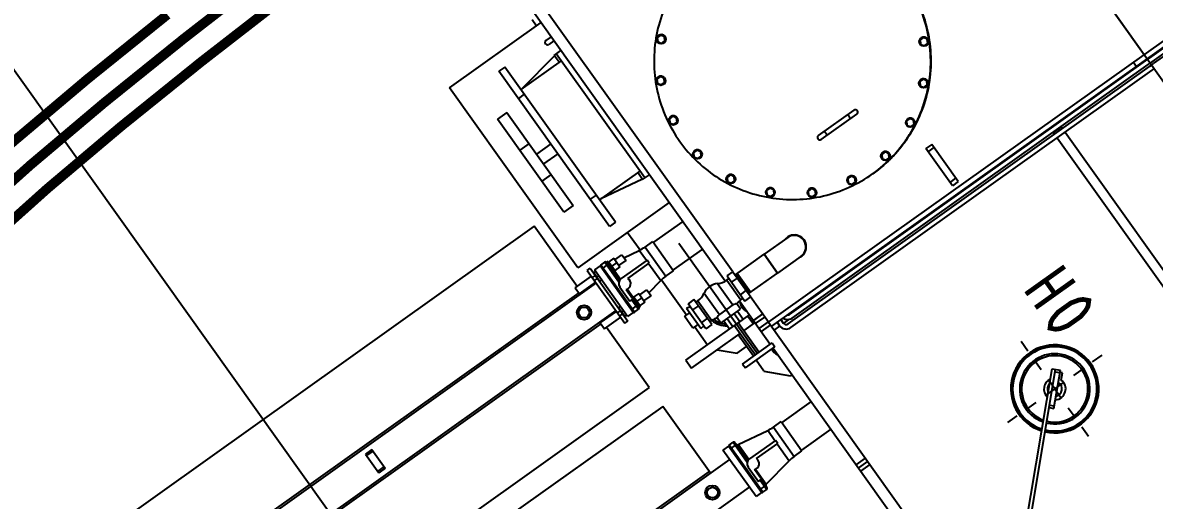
# Model space of a CAD drawing. Header units: feet. Extents: x 2321988 to 2329858, y 6722724 to 6730499.
# Drawn here: x 2326087.82 to 2326097.56, y 6726884.22 to 6726888.33 of the extents above; entities that cross this region are included whole.
import ezdxf

# ---------------------------------------------------------------- set-up
doc = ezdxf.new("R2010")
doc.units = ezdxf.units.FT
doc.header["$MEASUREMENT"] = 0
doc.header["$PDSIZE"] = 5
doc.linetypes.add('Midpoint Site Plan$0$CENTER', pattern=[2, 1.25, -0.25, 0.25, -0.25])
doc.layers.add('BESS Dimensions', color=3, linetype='Continuous')
doc.layers.add('C-BESS-EQUIPMENT', color=255, linetype='Continuous')
doc.styles.add('TG_DIMS', font='arial.ttf')
doc.dimstyles.new('TG-PROPOSED-ANNO', dxfattribs={"dimtxt": 0.1, "dimasz": 0.1, "dimexe": 0.05, "dimexo": 0.05, "dimgap": 0.02, "dimtad": 0, "dimtih": 1, "dimtoh": 1, "dimdsep": 46, "dimtxsty": 'TG_DIMS', "dimcen": 0, "dimclrd": 256, "dimclre": 256, "dimclrt": 256, "dimaunit": 1, "dimadec": 6, "dimazin": 2, "dimtfac": 1, "dimtofl": 0, "dimtmove": 1, "dimatfit": 3, "dimfxl": 1, "dimtolj": 1, "dimtzin": 0, "dimarcsym": 0})

# ---------------------------------------------------------------- blocks, each defined once
blk = doc.blocks.new('Midpoint Site Plan$0$A$Cc1a3344c')
at = {"linetype": 'Continuous'}
for p, q in [((2534.7, 1039.3), (2534.7, -1210)), ((2537, 6.2), (2537, 1039.3)), ((2549, 6.4), (2549, 1039.3)), ((2555, 6.6), (2555, 1039.3)), ((2522, -1210), (2522, 1027.4)), ((2522, 0), (-760.5, 0)), ((2537.2, 0), (2537, 6.2)), ((2537, -6.2), (2537.2, 0)), ((2549.2, 0.4), (2549, 6.4)), ((2555.2, 0), (2555, 5.7)), ((2555, -5.7), (2555.2, 0)), ((2537, -1153), (2537, -6.2)), ((2549, -6.4), (2549.2, -0.4)), ((2549, -1153), (2549, -6.4)), ((2555, -1171), (2555, -6.6)), ((2567, -6.1), (2567.2, -0.4)), ((2567, -1171), (2567, -6.7)), ((2534.7, -35), (2522, -35)), ((2534.7, -287.3), (2537, -287.3)), ((2549, -287.3), (2555, -287.3)), ((2549.7, -287.3), (2549.7, -312.7)), ((2567, -287.3), (3574.7, -287.3)), ((2537, -312.7), (2534.7, -312.7)), ((2549, -312.7), (2555, -312.7)), ((2567, -312.7), (3574.7, -312.7)), ((2158.4, -439.8), (2148.9, -445.3)), ((2158.4, -440), (2148.9, -445.4)), ((2148.9, -445.3), (2148.9, -456.4)), ((2167.9, -445.3), (2158.4, -439.8)), ((2158.4, -439.8), (2158.4, -440)), ((2167.9, -445.4), (2158.4, -440)), ((2167.9, -456.4), (2167.9, -445.3)), ((2148.9, -456.4), (2158.4, -461.9)), ((2158.4, -461.9), (2167.9, -456.4)), ((2246.8, -504), (2237.3, -509.5)), ((2246.8, -504.1), (2237.3, -509.6)), ((2256.3, -509.5), (2246.8, -504)), ((2246.8, -504), (2246.8, -504.1)), ((2256.3, -509.6), (2246.8, -504.1)), ((2237.3, -509.5), (2237.3, -520.6)), ((2237.3, -520.6), (2246.8, -526.1)), ((2246.8, -526.1), (2256.3, -520.6)), ((2256.3, -520.6), (2256.3, -509.5)), ((2311, -592.3), (2301.5, -597.8)), ((2311, -592.5), (2301.5, -597.9)), ((2320.5, -597.8), (2311, -592.3)), ((2311, -592.3), (2311, -592.5)), ((2320.5, -597.9), (2311, -592.5)), ((2510, -590.5), (2390, -590.5)), ((2390, -590.5), (2390, -609.5)), ((2400.6, -609.5), (2400.6, -590.5)), ((2499.4, -609.5), (2499.4, -590.5)), ((2510, -590.5), (2510, -609.5)), ((2301.5, -597.8), (2301.5, -608.9)), ((2301.5, -608.9), (2311, -614.4)), ((2311, -614.4), (2320.5, -608.9)), ((2320.5, -608.9), (2320.5, -597.8)), ((2510, -609.5), (2390, -609.5)), ((3052.9, -675.3), (3068.6, -659.6)), ((3547.9, -1170.3), (3052.9, -675.3)), ((3554.6, -1163.5), (3059.6, -668.6)), ((3064.1, -673.1), (3073.1, -664.1)), ((3140.4, -731.4), (3068.6, -659.6)), ((3077.4, -659.4), (3072.9, -663.9)), ((3090.9, -672.9), (3077.4, -659.4)), ((2198.6, -819.2), (2198.6, -704.5)), ((2211.3, -819.2), (2211.3, -704.5)), ((2344.7, -696.1), (2335.2, -701.6)), ((2344.7, -696.3), (2335.2, -701.8)), ((2335.2, -701.6), (2335.2, -712.7)), ((2354.2, -701.6), (2344.7, -696.1)), ((2344.7, -696.1), (2344.7, -696.3)), ((2354.2, -701.8), (2344.7, -696.3)), ((2354.2, -712.7), (2354.2, -701.6)), ((2335.2, -712.7), (2344.7, -718.2)), ((2344.7, -718.2), (2354.2, -712.7)), ((3126.9, -735.9), (3135.9, -726.9)), ((3131.4, -740.4), (3140.4, -731.4)), ((2363, -761.5), (2363, -761.2)), ((2363, -761.5), (2363, -761.2)), ((2344.7, -805.3), (2335.2, -810.8)), ((2344.7, -805.5), (2335.2, -811)), ((2335.2, -810.8), (2335.2, -821.9)), ((2335.2, -821.9), (2344.7, -827.4)), ((2354.2, -810.8), (2344.7, -805.3)), ((2344.7, -805.3), (2344.7, -805.5)), ((2354.2, -811), (2344.7, -805.5)), ((2344.7, -827.4), (2354.2, -821.9)), ((2354.2, -821.9), (2354.2, -810.8)), ((2311, -909.1), (2301.5, -914.6)), ((2311, -909.3), (2301.5, -914.8)), ((2301.5, -914.6), (2301.5, -925.7)), ((2320.5, -914.6), (2311, -909.1)), ((2311, -909.1), (2311, -909.3)), ((2320.5, -914.8), (2311, -909.3)), ((2320.5, -925.7), (2320.5, -914.6)), ((2301.5, -925.7), (2311, -931.2)), ((2311, -931.2), (2320.5, -925.7)), ((1753.2, -997.5), (1743.7, -1003)), ((1753.2, -997.6), (1743.7, -1003.1)), ((1743.7, -1003), (1743.7, -1014.1)), ((1762.7, -1003), (1753.2, -997.5)), ((1753.2, -997.5), (1753.2, -997.6)), ((1762.7, -1003.1), (1753.2, -997.6)), ((1762.7, -1014.1), (1762.7, -1003)), ((2246.8, -997.5), (2237.3, -1003)), ((2246.8, -997.6), (2237.3, -1003.1)), ((2237.3, -1003), (2237.3, -1014.1)), ((2256.3, -1003), (2246.8, -997.5)), ((2246.8, -997.5), (2246.8, -997.6)), ((2256.3, -1003.1), (2246.8, -997.6)), ((2256.3, -1014.1), (2256.3, -1003)), ((1743.7, -1014.1), (1753.2, -1019.6)), ((1753.2, -1019.6), (1762.7, -1014.1)), ((2237.3, -1014.1), (2246.8, -1019.6)), ((2246.8, -1019.6), (2256.3, -1014.1)), ((2372, -1027.2), (2372, -1028.8)), ((1841.6, -1061.6), (1832.1, -1067.1)), ((1841.6, -1061.8), (1832.1, -1067.3)), ((1832.1, -1067.1), (1832.1, -1078.2)), ((1851.1, -1067.1), (1841.6, -1061.6)), ((1841.6, -1061.6), (1841.6, -1061.8)), ((1851.1, -1067.3), (1841.6, -1061.8)), ((1851.1, -1078.2), (1851.1, -1067.1)), ((2158.4, -1061.6), (2148.9, -1067.1)), ((2158.4, -1061.8), (2148.9, -1067.3)), ((2148.9, -1067.1), (2148.9, -1078.2)), ((2167.9, -1067.1), (2158.4, -1061.6)), ((2158.4, -1061.6), (2158.4, -1061.8)), ((2167.9, -1067.3), (2158.4, -1061.8)), ((2167.9, -1078.2), (2167.9, -1067.1)), ((2369.8, -1040), (2369.8, -1116.2)), ((2430.1, -1040), (2430.7, -1039.4)), ((2430.2, -1040), (2430.2, -1116.2)), ((1832.1, -1078.2), (1841.6, -1083.7)), ((1841.6, -1083.7), (1851.1, -1078.2)), ((1945.4, -1095.4), (1935.9, -1100.9)), ((1945.4, -1095.5), (1935.9, -1101)), ((1954.9, -1100.9), (1945.4, -1095.4)), ((1945.4, -1095.4), (1945.4, -1095.5)), ((1954.9, -1101), (1945.4, -1095.5)), ((2054.6, -1095.4), (2045.1, -1100.9)), ((2054.6, -1095.5), (2045.1, -1101)), ((2064.1, -1100.9), (2054.6, -1095.4)), ((2054.6, -1095.4), (2054.6, -1095.5)), ((2064.1, -1101), (2054.6, -1095.5)), ((2148.9, -1078.2), (2158.4, -1083.7)), ((2158.4, -1083.7), (2167.9, -1078.2)), ((1935.9, -1100.9), (1935.9, -1112)), ((1935.9, -1112), (1945.4, -1117.5)), ((1945.4, -1117.5), (1954.9, -1112)), ((1954.9, -1112), (1954.9, -1100.9)), ((2045.1, -1100.9), (2045.1, -1112)), ((2045.1, -1112), (2054.6, -1117.5)), ((2054.6, -1117.5), (2064.1, -1112)), ((2064.1, -1112), (2064.1, -1100.9)), ((2430.2, -1116.2), (2369.8, -1116.2)), ((2369.8, -1116.2), (2430.2, -1116.2)), ((2369.8, -1207.4), (2369.8, -1116.2)), ((2430.2, -1207.4), (2430.2, -1116.2)), ((2534.7, -1180), (2546, -1180)), ((2542.1, -1168.1), (2543.1, -1167.1)), ((2547.4, -1180), (2547.4, -1160.7)), ((2551.7, -1177.7), (2552.7, -1176.7)), ((2560.1, -1186.1), (2561.1, -1185.1)), ((2359.7, -1210.2), (-1958.5, -1210.2)), ((2359.7, -1209.4), (2440.3, -1209.4)), ((2359.7, -1228.4), (2359.7, -1209.4)), ((2430.2, -1202.8), (2369.8, -1202.8)), ((2430.2, -1207.4), (2369.8, -1207.4)), ((2370.1, -1207.4), (2370.1, -1209.4)), ((2379.8, -1228.4), (2379.8, -1209.4)), ((2420.2, -1228.4), (2420.2, -1209.4)), ((2429.9, -1207.4), (2429.9, -1209.4)), ((2440.3, -1228.4), (2440.3, -1209.4)), ((2522, -1210.2), (2440.3, -1210.2)), ((2494.9, -1210.2), (2494.9, -1240)), ((2495, -1210.2), (2495, -1240)), ((2505, -1240), (2505, -1210.2)), ((2520.4, -1210.2), (2520.4, -1240)), ((2522, -1210), (3144.3, -1210)), ((2530.4, -1210), (2530.4, -1240)), ((2534.7, -1192), (2546, -1192)), ((2547.4, -1210), (2547.4, -1192)), ((2960, -1240), (2960, -1210)), ((2970, -1210), (2970, -1240)), ((2980, -1210), (2980, -1240)), ((2367.9, -1240), (-1958.5, -1240)), ((1535, -1534.5), (1535, -1240)), ((1580.7, -1240), (1580.7, -1256.6)), ((1593.3, -1240), (1593.3, -1256.6)), ((1625, -1261.7), (1625, -1240)), ((2025, -1261.7), (2025, -1240)), ((2115, -1240), (2115, -1534.5)), ((2175.6, -1240), (2175.6, -1334.5)), ((2264.5, -1240), (2264.5, -1334.5)), ((2359.7, -1228.4), (2440.3, -1228.4)), ((2368.2, -1234.8), (2368.2, -1228.4)), ((2368.2, -1234.8), (2431.8, -1234.8)), ((2431.8, -1234.8), (2431.8, -1228.4)), ((2432, -1240), (2571.5, -1240)), ((2477, -1275.3), (2477, -1240)), ((2477, -1244.8), (2502.4, -1244.8)), ((2502.4, -1275.3), (2502.4, -1240)), ((2571.5, -1234), (2584.2, -1234)), ((2571.5, -1329.3), (2571.5, -1234)), ((2584.2, -1329.3), (2584.2, -1234)), ((2584.2, -1240), (3139.7, -1240)), ((2619.5, -1294.5), (2669.5, -1244.5)), ((2669.5, -1240), (2669.5, -1244.5)), ((2756.1, -1240), (2756.1, -1334.5)), ((2845, -1240), (2845, -1334.5)), ((1515, -1254.5), (1535, -1254.5)), ((2025, -1254.9), (1625, -1254.9)), ((1647.2, -1261.7), (1625, -1261.7)), ((1647.2, -1380.5), (1626.2, -1261.7)), ((1647.2, -1254.9), (1647.2, -1384.9)), ((2002.8, -1254.9), (2002.8, -1384.9)), ((2025, -1261.7), (2002.8, -1261.7)), ((2023.8, -1261.7), (2002.8, -1380.5)), ((2361.6, -1259.9), (2430.6, -1259.9)), ((2430.6, -1259.9), (2430.6, -1303.4)), ((2450.8, -1249.9), (2434, -1249.9)), ((2450.8, -1313.4), (2450.8, -1249.9)), ((2450.8, -1259.6), (2476.2, -1259.6)), ((2450.8, -1270.6), (2476.2, -1270.6)), ((2476.2, -1259.6), (2476.2, -1303.6)), ((2476.2, -1275.3), (2571.5, -1275.3)), ((2216.5, -1281.6), (2571.5, -1281.6)), ((2361.6, -1303.4), (2430.6, -1303.4)), ((2450.8, -1292.6), (2476.2, -1292.6)), ((2450.8, -1303.6), (2476.2, -1303.6)), ((2476.2, -1288), (2571.5, -1288)), ((2477, -1294.5), (2476.2, -1294.5)), ((2477, -1444.8), (2477, -1288)), ((2502.4, -1444.8), (2502.4, -1288)), ((2571.5, -1294.5), (2502.4, -1294.5)), ((2540, -1324.5), (2540, -1294.5)), ((2619.5, -1294.5), (2584.2, -1294.5)), ((2172.9, -1334.5), (2267.1, -1334.5)), ((2172.9, -1359.5), (2172.9, -1334.5)), ((2267.1, -1359.5), (2267.1, -1334.5)), ((2440.3, -1334.8), (2359.7, -1334.8)), ((2359.7, -1334.8), (2359.7, -1353.9)), ((2368.2, -1328.5), (2431.8, -1328.5)), ((2368.2, -1334.8), (2368.2, -1328.5)), ((2379.8, -1334.8), (2379.8, -1353.9)), ((2420.2, -1334.8), (2420.2, -1353.9)), ((2431.8, -1334.8), (2431.8, -1328.5)), ((2450.8, -1313.4), (2434, -1313.4)), ((2440.3, -1334.8), (2440.3, -1353.9)), ((2502.4, -1362.1), (2540, -1324.5)), ((2571.5, -1329.3), (2584.2, -1329.3)), ((2753.4, -1334.5), (2847.6, -1334.5)), ((2753.4, -1359.5), (2753.4, -1334.5)), ((2847.6, -1359.5), (2847.6, -1334.5)), ((2172.9, -1359.5), (2267.1, -1359.5)), ((2440.3, -1353.9), (2359.7, -1353.9)), ((2369.2, -1353.9), (2367.9, -1364.5)), ((2432.1, -1364.5), (2367.9, -1364.5)), ((2381, -1364.5), (2381, -1380.4)), ((2419.1, -1364.5), (2419.1, -1380.4)), ((2432.1, -1364.5), (2430.8, -1353.9)), ((2753.4, -1359.5), (2847.6, -1359.5)), ((2075, -1384.9), (1575, -1384.9)), ((1575, -1384.9), (1575, -1403.9)), ((1662.5, -1384.9), (1662.5, -1403.9)), ((1987.5, -1384.9), (1987.5, -1403.9)), ((2075, -1384.9), (2075, -1403.9)), ((2115, -1374.5), (2171.7, -1374.5)), ((2163.6, -1420.8), (2171.4, -1376.9)), ((2204.2, -1376.9), (2171.4, -1376.9)), ((2214.2, -1375.2), (2204.2, -1375.2)), ((2204.2, -1375.2), (2204.2, -1458.5)), ((2214.2, -1443.9), (2214.2, -1375.2)), ((2214.2, -1376.9), (2268.6, -1376.9)), ((2268.3, -1374.5), (2381, -1374.5)), ((2276.4, -1420.8), (2268.6, -1376.9)), ((2419.1, -1380.4), (2381, -1380.4)), ((2419.1, -1374.5), (2477, -1374.5)), ((2737, -1461.4), (2751.9, -1376.9)), ((2784.8, -1376.9), (2751.9, -1376.9)), ((2794.8, -1375.2), (2784.8, -1375.2)), ((2784.8, -1375.2), (2784.8, -1458.5)), ((2794.8, -1443.9), (2794.8, -1375.2)), ((2794.8, -1376.9), (2849.2, -1376.9)), ((2864.1, -1461.4), (2849.2, -1376.9)), ((2075, -1403.9), (1575, -1403.9)), ((1809.1, -1403.9), (1809.1, -1449.5)), ((1840.9, -1403.9), (1840.9, -1449.5)), ((2153.9, -1420.8), (2173, -1420.8)), ((2153.9, -1443.5), (2153.9, -1420.8)), ((2173, -1443.5), (2173, -1420.8)), ((2267, -1420.8), (2286.1, -1420.8)), ((2267, -1443.5), (2267, -1420.8)), ((2286.1, -1443.5), (2286.1, -1420.8)), ((1675, -1449.5), (1975, -1449.5)), ((1675, -1449.5), (1675, -1479.5)), ((1775, -1449.5), (1775, -1479.5)), ((1875, -1449.5), (1875, -1479.5)), ((1975, -1449.5), (1975, -1479.5)), ((2149.4, -1443.5), (2177.4, -1443.5)), ((2149.4, -1443.5), (2149.4, -1459.5)), ((2163.4, -1443.5), (2163.4, -1459.5)), ((2177.4, -1443.5), (2177.4, -1459.5)), ((2262.6, -1443.5), (2290.6, -1443.5)), ((2262.6, -1443.5), (2262.6, -1459.5)), ((2276.6, -1443.5), (2276.6, -1459.5)), ((2290.6, -1443.5), (2290.6, -1459.5)), ((2477, -1444.8), (2502.4, -1444.8)), ((1975, -1479.5), (1675, -1479.5)), ((2144, -1468.5), (2207.8, -1468.5)), ((2144, -1481.5), (2144, -1468.5)), ((2296, -1481.5), (2144, -1481.5)), ((2144.9, -1464.5), (2181.9, -1464.5)), ((2144.9, -1466.4), (2144.9, -1464.5)), ((2295.1, -1484.5), (2144.9, -1484.5)), ((2144.9, -1484.5), (2144.9, -1487.5)), ((2145, -1484.5), (2145, -1502.5)), ((2147, -1465.5), (2205.9, -1465.5)), ((2147.4, -1459.5), (2179.4, -1459.5)), ((2147.4, -1464.5), (2147.4, -1459.5)), ((2154, -1484.5), (2154, -1465.5)), ((2179.4, -1464.5), (2179.4, -1459.5)), ((2204.5, -1461.4), (2179.4, -1461.4)), ((2181.9, -1465.5), (2181.9, -1464.5)), ((2220, -1474.3), (2265.9, -1474.3)), ((2234.6, -1464.5), (2295.1, -1464.5)), ((2235.5, -1461.4), (2260.6, -1461.4)), ((2260.6, -1459.5), (2292.6, -1459.5)), ((2260.6, -1464.5), (2260.6, -1459.5)), ((2265.9, -1474.3), (2265.9, -1464.5)), ((2265.9, -1468.5), (2296, -1468.5)), ((2286, -1465.5), (2293, -1465.5)), ((2286, -1484.5), (2286, -1465.5)), ((2292.6, -1464.5), (2292.6, -1459.5)), ((2295, -1484.5), (2295, -1502.5)), ((2295.1, -1466.4), (2295.1, -1464.5)), ((2295.1, -1484.5), (2295.1, -1487.5)), ((2296, -1481.5), (2296, -1468.5)), ((2724.5, -1468.5), (2788.4, -1468.5)), ((2724.5, -1481.5), (2724.5, -1468.5)), ((2876.5, -1481.5), (2724.5, -1481.5)), ((2875.5, -1484.5), (2725.5, -1484.5)), ((2725.5, -1484.5), (2725.5, -1502.5)), ((2727.5, -1465.5), (2786.4, -1465.5)), ((2734.5, -1484.5), (2734.5, -1465.5)), ((2785.1, -1461.4), (2737, -1461.4)), ((2800.5, -1474.3), (2846.5, -1474.3)), ((2846.5, -1464.5), (2815.1, -1464.5)), ((2816, -1461.4), (2864.1, -1461.4)), ((2846.5, -1474.3), (2846.5, -1464.5)), ((2846.5, -1465.5), (2873.5, -1465.5)), ((2846.5, -1468.5), (2876.5, -1468.5)), ((2866.5, -1484.5), (2866.5, -1465.5)), ((2875.5, -1484.5), (2875.5, -1502.5)), ((2876.5, -1481.5), (2876.5, -1468.5)), ((2135, -1508.8), (2305, -1508.8)), ((2135, -1518.4), (2135, -1508.8)), ((2145, -1487.5), (2144.9, -1487.5)), ((2295, -1502.5), (2145, -1502.5)), ((2149.4, -1508.5), (2149.4, -1502.5)), ((2177.4, -1508.5), (2149.4, -1508.5)), ((2153.9, -1508.8), (2153.9, -1508.5)), ((2158, -1518.4), (2158, -1508.8)), ((2163.4, -1508.5), (2163.4, -1502.5)), ((2168, -1518.4), (2168, -1508.8)), ((2173, -1508.8), (2173, -1508.5)), ((2175.6, -1508.5), (2175.6, -1508.8)), ((2177.4, -1508.5), (2177.4, -1502.5)), ((2262.6, -1508.5), (2262.6, -1502.5)), ((2290.6, -1508.5), (2262.6, -1508.5)), ((2264.5, -1508.5), (2264.5, -1508.8)), ((2267, -1508.8), (2267, -1508.5)), ((2272, -1518.4), (2272, -1508.8)), ((2276.6, -1508.5), (2276.6, -1502.5)), ((2282, -1518.4), (2282, -1508.8)), ((2286.1, -1508.8), (2286.1, -1508.5)), ((2290.6, -1508.5), (2290.6, -1502.5)), ((2295.1, -1487.5), (2295, -1487.5)), ((2305, -1518.4), (2305, -1508.8)), ((2875.5, -1502.5), (2725.5, -1502.5)), ((2756.1, -1502.5), (2756.1, -2924.5)), ((2845, -1502.5), (2845, -2924.5)), ((2115, -1534.5), (1535, -1534.5)), ((2135, -1518.4), (2305, -1518.4)), ((2153.9, -1570.8), (2153.9, -1518.4)), ((2173, -1570.8), (2173, -1518.4)), ((2175.6, -1518.4), (2175.6, -2924.5)), ((2264.5, -1518.4), (2264.5, -2924.5)), ((2267, -1570.8), (2267, -1518.4)), ((2286.1, -1570.8), (2286.1, -1518.4)), ((2153.9, -1564.5), (1960, -1564.5)), ((1960, -1564.5), (1960, -2959.5)), ((2153.9, -1570.8), (2173, -1570.8)), ((2170, -1570.8), (2170, -2959.5)), ((2175.6, -1564.5), (2173, -1564.5)), ((2267, -1564.5), (2264.5, -1564.5)), ((2267, -1570.8), (2286.1, -1570.8)), ((2270, -1570.8), (2270, -2924.5)), ((2480, -1564.5), (2286.1, -1564.5)), ((2480, -1564.5), (2480, -2924.5)), ((2756.1, -1564.5), (2540.5, -1564.5)), ((2540.5, -1564.5), (2540.5, -2924.5)), ((2750.5, -1564.5), (2750.5, -2924.5)), ((2190, -2252), (2250, -2252)), ((2190, -2252), (2190, -2272)), ((2195, -2252), (2195, -2272)), ((2245, -2252), (2245, -2272)), ((2250, -2252), (2250, -2272)), ((2190, -2272), (2250, -2272))]:
    blk.add_line(p, q, dxfattribs=at)
at = {"linetype": 'Midpoint Site Plan$0$CENTER'}
for q in [(3100, -536), (2936, -700), (3264, -700), (3100, -864)]:
    blk.add_line((3100, -700), q, dxfattribs=at)
at = {"linetype": 'Continuous', "const_width": 12.5}
for points in [[(2853.5, -492.7), (2853.5, -617.7)], [(2897.2, -492.7), (2897.2, -617.7)], [(2962.9, -617.7), (2951.9, -607.3), (2946.5, -596.9), (2941, -576.1), (2941, -534.4), (2946.5, -513.6), (2951.9, -503.1), (2962.9, -492.7), (2973.8, -503.1), (2979.3, -513.6), (2984.7, -534.4), (2984.7, -576.1), (2979.3, -596.9), (2973.8, -607.3), (2962.9, -617.7)], [(2853.5, -555.2), (2897.2, -555.2)]]:
    blk.add_lwpolyline(points, dxfattribs=at)
at = {"linetype": 'Continuous'}
for centre, radius in [((2158.4, -450.8), 12), ((2246.8, -515), 12), ((2311, -603.3), 12), ((2344.7, -707.1), 12), ((2344.7, -816.3), 12), ((2311, -920.1), 12), ((1753.2, -1008.4), 12), ((2246.8, -1008.4), 12), ((1841.6, -1072.6), 12), ((2158.4, -1072.6), 12), ((1945.4, -1106.3), 12), ((2054.6, -1106.3), 12), ((2220, -1589.5), 19), ((2800.5, -1589.5), 19), ((2220, -1589.5), 14), ((2800.5, -1589.5), 14)]:
    blk.add_circle(centre, radius, dxfattribs=at)
for centre, radius, start, end in [((2537.2, 0), 12, 358.1505, 1.8495), ((2583, 6.6), 28, 180, 181.8495), ((2555.2, 0), 12, 358.1505, 1.8495), ((2583, -6.6), 28, 178.1505, 180), ((2587, -6.7), 20, 178.1505, 180), ((2158.4, -450.7), 12, 0.0043, 179.9957), ((2246.8, -514.9), 12, 0.0043, 179.9957), ((2311, -603.2), 12, 0.0043, 179.9957), ((3100, -700), 115.5, 311.8364, 307.0952), ((3100, -700), 115, 311.8374, 307.08), ((3100, -700), 114, 311.7915, 306.9422), ((3100, -700), 110.5, 311.6734, 306.6917), ((3100, -700), 92.1, 311.0509, 304.985), ((3100, -700), 87.1, 310.8224, 304.415), ((3100, -700), 28.6, 327.8267, 108.6122), ((3100, -700), 19.1, 334.4513, 115.5487), ((3100, -700), 19.1, 334.4431, 115.5445), ((2205, -704.9), 6.34, 176.0814, 179.9981), ((2205, -704.5), 6.35, 0.0051, 179.9949), ((2205, -704.9), 6.35, 0.0051, 176.0832), ((2344.7, -707.1), 12, 0.0043, 179.9957), ((3100, -700), 28.6, 168.7155, 281.2267), ((3100, -700), 19.1, 191.4327, 258.5679), ((3100, -700), 19.1, 193.8403, 258.3358), ((2205, -819.2), 6.35, 180, 0), ((2344.7, -816.2), 12, 0.0043, 179.9957), ((2311, -920.1), 12, 0.0043, 179.9957), ((1753.2, -1008.4), 12, 0.0043, 179.9957), ((2246.8, -1008.4), 12, 0.0043, 179.9957), ((2400, -1040), 31.2, 347.2114, 192.7886), ((2400, -1040), 30.2, 0, 180), ((2442, -1021), 25, 165.8281, 167.7246), ((1841.6, -1072.6), 12, 0.0043, 179.9957), ((2158.4, -1072.6), 12, 0.0043, 179.9957), ((2442, -1021), 25, 241.3729, 242.7332), ((1945.4, -1106.3), 12, 0.0043, 179.9957), ((2054.6, -1106.3), 12, 0.0043, 179.9957), ((2529, -1153), 8, 315, 0), ((2529, -1153), 20, 315, 0), ((2528, -1154), 20, 289.6095, 315), ((2546, -1172), 8, 270, 315), ((2546, -1172), 20, 270, 315), ((2547, -1171), 8, 315, 0), ((2547, -1171), 20, 315, 0), ((2317.5, -1234.8), 50.8, 330.4236, 0), ((2482.6, -1234.8), 50.8, 180, 197.2922), ((2449.5, -1214.5), 30, 238.3772, 301.6228), ((2420, -1274.5), 50, 39.3088, 43.7745), ((2420, -1274.5), 55, 37.733, 39.1128), ((2589.5, -1214.5), 30, 259.6541, 301.6228), ((1587, -1256.6), 6.35, 180, 0), ((2400, -1281.6), 44.1, 150.4236, 209.5764), ((2457.5, -1264.9), 27.8, 152.9421, 153.2109), ((2317.5, -1328.5), 50.8, 0, 29.5764), ((2420, -1274.5), 55, 282.3747, 327.9678), ((2420, -1274.5), 50, 284.0459, 324.2895), ((2482.6, -1328.5), 50.8, 162.7078, 180), ((2457.5, -1298.4), 27.8, 206.7873, 207.058), ((2072.9, -1359.5), 100, 350, 0), ((2367.1, -1359.5), 100, 180, 190), ((2653.4, -1359.5), 100, 350, 0), ((2947.6, -1359.5), 100, 180, 190), ((2220, -1458.5), 15.8, 337.6402, 111.4669), ((2800.5, -1458.5), 15.8, 337.6402, 111.4669), ((2147, -1468.5), 3, 90, 180), ((2147, -1481.5), 3, 180, 270), ((2220, -1458.5), 15.8, 180, 270), ((2293, -1468.5), 3, 0, 90), ((2293, -1481.5), 3, 270, 0), ((2727.5, -1468.5), 3, 90, 180), ((2727.5, -1481.5), 3, 180, 270), ((2732.1, -1460.5), 5, 270, 350), ((2800.5, -1458.5), 15.8, 180, 270), ((2869, -1460.5), 5, 190, 270), ((2873.5, -1468.5), 3, 0, 90), ((2873.5, -1481.5), 3, 270, 0)]:
    blk.add_arc(centre, radius, start, end, dxfattribs=at)
for points, knots in [([(1637, -761.2), (1637, -714), (1655.9, -618.5), (1736.6, -497.9), (1857.5, -417.1), (2000, -388.8), (2142.5, -417.1), (2263.4, -497.9), (2344.1, -618.5), (2363, -714), (2363, -761.2)], [0, 0, 0, 0, 0.124991, 0.249988, 0.374991, 0.5, 0.625009, 0.750012, 0.875009, 1, 1, 1, 1]), ([(2363, -761.2), (2363, -714), (2344, -618.6), (2263.2, -498.1), (2142.4, -417.4), (2000, -389.1), (1857.6, -417.4), (1736.8, -498.1), (1656, -618.6), (1637, -714), (1637, -761.2)], [0, 0, 0, 0, 0.124991, 0.249988, 0.374991, 0.5, 0.625009, 0.750012, 0.875009, 1, 1, 1, 1]), ([(2363, -761.6), (2363, -714.4), (2344.1, -619), (2263.4, -498.4), (2142.5, -417.6), (2000, -389.3), (1857.5, -417.6), (1736.6, -498.4), (1655.9, -619), (1637, -714.4), (1637, -761.6)], [0, 0, 0, 0, 0.124991, 0.249988, 0.374991, 0.5, 0.625009, 0.750012, 0.875009, 1, 1, 1, 1]), ([(1640.7, -709.8), (1646.8, -667.3), (1674.6, -583.7), (1757.2, -481.3), (1870.4, -414.1), (2000, -390.7), (2129.6, -414.1), (2242.8, -481.3), (2325.4, -583.7), (2353.2, -667.3), (2359.3, -709.8)], [0, 0, 0, 0, 0.124992, 0.249988, 0.374992, 0.5, 0.625008, 0.750012, 0.875008, 1, 1, 1, 1]), ([(2198.6, -724.8), (2198.6, -724.8), (2198.9, -724.8), (2199.2, -724.8), (2199.8, -724.8), (2200.9, -724.9), (2202.7, -724.9), (2204.2, -724.9), (2205, -724.9)], [0, 0, 0, 0, 0.019506, 0.07648, 0.168895, 0.293222, 0.617494, 1, 1, 1, 1]), ([(2205, -724.9), (2205.8, -724.9), (2207.3, -724.9), (2209.1, -724.9), (2210.2, -724.8), (2210.8, -724.8), (2211.1, -724.8), (2211.3, -724.8), (2211.3, -724.8)], [0, 0, 0, 0, 0.382506, 0.706778, 0.831105, 0.92352, 0.980494, 1, 1, 1, 1]), ([(1637, -761.6), (1637, -808.8), (1655.9, -904.3), (1736.6, -1024.9), (1857.5, -1105.7), (2000, -1134), (2142.5, -1105.7), (2263.4, -1024.9), (2344.1, -904.3), (2363, -808.8), (2363, -761.6)], [0, 0, 0, 0, 0.124991, 0.249988, 0.374991, 0.5, 0.625009, 0.750012, 0.875009, 1, 1, 1, 1]), ([(2198.6, -800.1), (2198.6, -800.1), (2198.9, -800.1), (2199.2, -800.1), (2199.8, -800.1), (2200.9, -800.2), (2202.7, -800.2), (2204.2, -800.2), (2205, -800.2)], [0, 0, 0, 0, 0.019506, 0.07648, 0.168895, 0.293222, 0.617494, 1, 1, 1, 1]), ([(2205, -800.2), (2205.8, -800.2), (2207.3, -800.2), (2209.1, -800.2), (2210.2, -800.1), (2210.8, -800.1), (2211.1, -800.1), (2211.3, -800.1), (2211.3, -800.1)], [0, 0, 0, 0, 0.382506, 0.706778, 0.831105, 0.92352, 0.980494, 1, 1, 1, 1]), ([(2432.7, -1252.3), (2432.4, -1252.8), (2431.3, -1255.1), (2430.6, -1257.8), (2430.6, -1259.9)], [0, 0, 0, 0, 0.201493, 1, 1, 1, 1]), ([(2434, -1249.9), (2434, -1249.9), (2433.5, -1250.7), (2433.1, -1251.5), (2432.7, -1252.2)], [0, 0, 0, 0, 0.065563, 1, 1, 1, 1]), ([(2430.6, -1303.4), (2430.6, -1304.2), (2430.9, -1306.8), (2431.8, -1309.3), (2432.7, -1310.9)], [0, 0, 0, 0, 0.297644, 1, 1, 1, 1]), ([(2432.7, -1311.1), (2432.9, -1311.4), (2433.3, -1312.2), (2433.8, -1312.9), (2434, -1313.4)], [0, 0, 0, 0, 0.425566, 1, 1, 1, 1])]:
    blk.add_open_spline(points, degree=3, knots=knots, dxfattribs=at)
blk = doc.blocks.new('*D109')
at = {"layer": 'BESS Dimensions', "lineweight": -2, "transparency": 16777216}
for p, q in [((2326125.1693, 6727002.8662), (2326110.2842, 6727023.7584)), ((2326105.0412, 6727013.8836), (2326040.7778, 6726968.0974)), ((2325956.6732, 6726908.1749), (2326020.9365, 6726953.961)), ((2325960.5127, 6726885.5523), (2325945.6276, 6726906.4444))]:
    blk.add_line(p, q, dxfattribs=at)
at = {"layer": 'BESS Dimensions', "transparency": 16777216}
for points in [[(2326104.0741, 6727015.241), (2326106.0083, 6727012.5262), (2326113.1855, 6727019.6862)], [(2325955.7061, 6726909.5323), (2325957.6403, 6726906.8175), (2325948.5289, 6726902.3723)]]:
    blk.add_solid(points, dxfattribs=at)
at = {"layer": 'Defpoints', "color": 0, "transparency": 16777216}
for p in [(2326128.0706, 6726998.7941), (2325948.5289, 6726902.3723), (2325963.414, 6726881.4801)]:
    blk.add_point(p, dxfattribs=at)
at = {"layer": 'BESS Dimensions', "transparency": 16777216, "insert": (2326030.8572, 6726961.0292), "char_height": 10, "attachment_point": 5, "style": 'TG_DIMS'}
blk.add_mtext("\\A1;202.17'", dxfattribs=at)

msp = doc.modelspace()

# ---------------------------------------------------------------- linework, layer by layer
at = {"layer": 'C-BESS-EQUIPMENT'}
msp.add_lwpolyline([(2326052.5422, 6726951.1211), (2326159.8907, 6726800.4516)], dxfattribs=at)
msp.add_lwpolyline([(2326094.5737, 6726878.3406), (2326077.7461, 6726901.9591), (2326090.777, 6726911.2433), (2326107.6046, 6726887.6248)], close=True, dxfattribs=at)
at = {"layer": 'C-BESS-EQUIPMENT', "const_width": 0.0833}
for points in [[(2326083.3442, 6726882.0384), (2326083.4464, 6726882.1051), (2326083.5881, 6726882.2047), (2326083.7608, 6726882.3347), (2326083.9561, 6726882.4926), (2326084.1655, 6726882.6762), (2326084.3806, 6726882.8829), (2326084.593, 6726883.1104), (2326084.7943, 6726883.3561), (2326084.9796, 6726883.6187), (2326085.1583, 6726883.8996), (2326085.3436, 6726884.2016), (2326085.5485, 6726884.527), (2326085.7861, 6726884.8785), (2326086.0694, 6726885.2586), (2326086.4116, 6726885.6698), (2326086.8255, 6726886.1146), (2326087.3206, 6726886.5943), (2326087.8903, 6726887.1047), (2326088.5247, 6726887.6402), (2326089.2134, 6726888.1953), (2326089.9462, 6726888.7645)], [(2326083.4811, 6726881.8462), (2326083.586, 6726881.9092), (2326083.7298, 6726882.0059), (2326083.9039, 6726882.1339), (2326084.1001, 6726882.2905), (2326084.3102, 6726882.4732), (2326084.5256, 6726882.6795), (2326084.7381, 6726882.9068), (2326084.9394, 6726883.1525), (2326085.1246, 6726883.4151), (2326085.3034, 6726883.696), (2326085.4887, 6726883.9979), (2326085.6936, 6726884.3234), (2326085.9312, 6726884.6749), (2326086.2145, 6726885.055), (2326086.5566, 6726885.4662), (2326086.9706, 6726885.911), (2326087.4656, 6726886.3907), (2326088.0354, 6726886.9011), (2326088.6697, 6726887.4366), (2326089.3584, 6726887.9917), (2326090.0913, 6726888.5609)], [(2326083.2393, 6726882.1856), (2326083.3283, 6726882.2709), (2326083.46, 6726882.3845), (2326083.6256, 6726882.5245), (2326083.8161, 6726882.6892), (2326084.0226, 6726882.8768), (2326084.2362, 6726883.0856), (2326084.4481, 6726883.3139), (2326084.6492, 6726883.5598), (2326084.8345, 6726883.8223), (2326085.0133, 6726884.1032), (2326085.1986, 6726884.4052), (2326085.4035, 6726884.7306), (2326085.641, 6726885.0821), (2326085.9244, 6726885.4622), (2326086.2665, 6726885.8734), (2326086.6805, 6726886.3182), (2326087.1755, 6726886.7979), (2326087.7453, 6726887.3083), (2326088.3796, 6726887.8438), (2326089.0683, 6726888.3989)]]:
    msp.add_lwpolyline(points, dxfattribs=at)

# ---------------------------------------------------------------- block references
at = {"layer": 'C-BESS-EQUIPMENT', "xscale": 0.003280839895013123, "yscale": 0.003280839895013123, "zscale": 0.003280839895013123, "rotation": 305.4689808292026}
msp.add_blockref('Midpoint Site Plan$0$A$Cc1a3344c', (2326092.6753, 6726894.792), dxfattribs=at)

# ---------------------------------------------------------------- dimensions: what is measured, and where the dimension line sits
at = {"layer": 'BESS Dimensions'}
dim = msp.add_aligned_dim(p1=(2326128.0706, 6726998.7941), p2=(2325963.414, 6726881.4801), distance=-25.6525, dimstyle='TG-PROPOSED-ANNO', override={"dimscale": 50, "dimpost": "'"}, dxfattribs=at)
dim.commit()
dim.dimension.update_dxf_attribs({"geometry": '*D109', "text_midpoint": (2326030.8572, 6726961.0292)})

doc.saveas('drawing.dxf')
